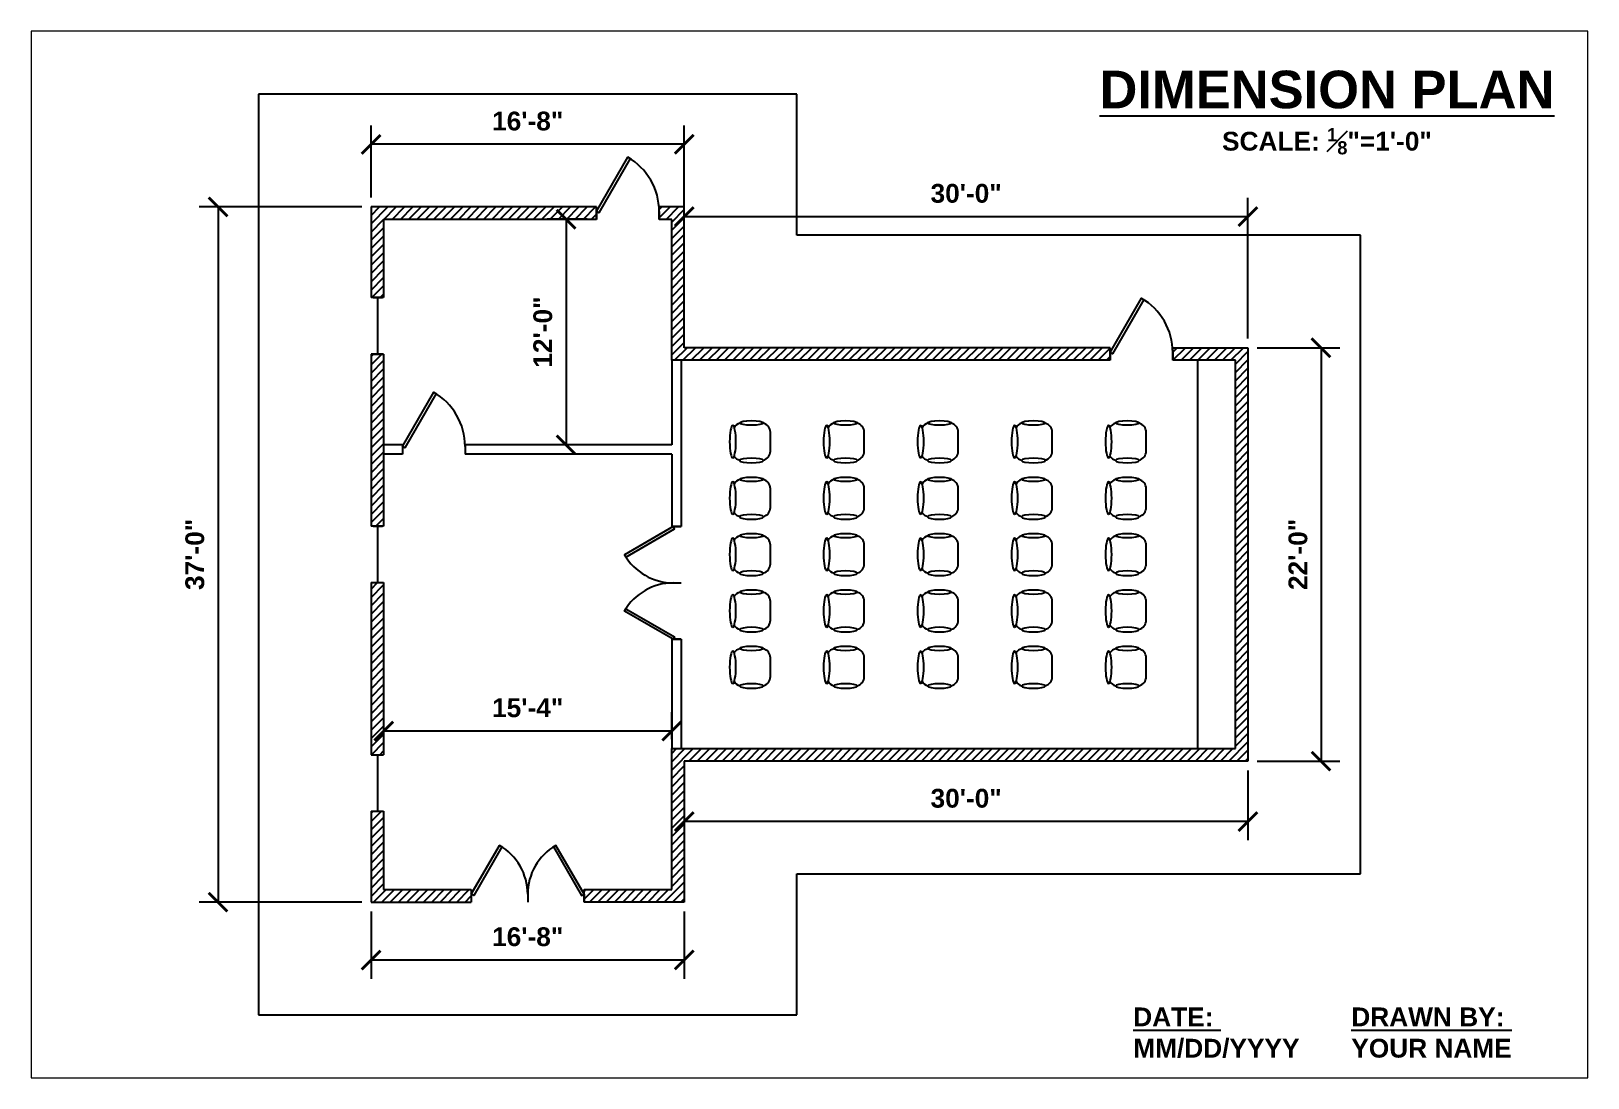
# Paper-space layout 'DIMENSION' of a CAD drawing. Header units: inches. Extents: x 0.1 to 10.5, y 0.1 to 7.
# The model-space entities are those that its viewports show. They can reach past a viewport. Long polylines and large blocks are cut down to what shows.
import ezdxf

# ---------------------------------------------------------------- set-up
doc = ezdxf.new("R2010")
doc.units = ezdxf.units.IN
doc.header["$MEASUREMENT"] = 0
doc.linetypes.add('HIDDEN', pattern=[0.375, 0.25, -0.125])
for name, color, linetype in [('Chair', 6, 'Continuous'), ('Dimension', 7, 'Continuous'), ('Door', 2, 'Continuous'), ('Footing', 8, 'HIDDEN'), ('Text', 7, 'Continuous'), ('Wall-Exterior', 7, 'Continuous'), ('Wall-Hatch', 8, 'Continuous'), ('Wall-Interior', 5, 'Continuous'), ('Window', 30, 'Continuous')]:
    doc.layers.add(name, color=color, linetype=linetype)
doc.layers.add('View Port', color=7, linetype='Continuous', plot=False)
doc.styles.add('Notes', font='arialbd.ttf', dxfattribs={"height": 0.125})
doc.styles.add('Titles', font='arialbd.ttf', dxfattribs={"height": 0.25})
doc.dimstyles.new('Architectural-Project', dxfattribs={"dimtxt": 0.125, "dimasz": 0.125, "dimexe": 0.125, "dimexo": 0.0625, "dimgap": 0.09, "dimtad": 1, "dimdec": 5, "dimzin": 3, "dimdsep": 46, "dimlunit": 4, "dimtxsty": 'Notes', "dimblk": 'ARCHTICK', "dimcen": 0.125, "dimclrd": 256, "dimclrt": 256, "dimazin": 2, "dimtfac": 1, "dimtdec": 5, "dimtofl": 0, "dimtmove": 0, "dimatfit": 3, "dimfxl": 1, "dimfrac": 1, "dimtolj": 1, "dimtzin": 0, "dimlwd": -1, "dimarcsym": 0})

# ---------------------------------------------------------------- blocks, each defined once
blk = doc.blocks.new('_ArchTick')
at = {"color": 0, "linetype": 'ByBlock', "const_width": 0.15}
blk.add_lwpolyline([(-0.5, -0.5), (0.5, 0.5)], dxfattribs=at)
blk = doc.blocks.new('*D12')
at = {"layer": 'Defpoints', "color": 0, "transparency": 16777216}
for p in [(2.355, 6.287), (2.355, 5.871), (4.439, 5.871)]:
    blk.add_point(p, dxfattribs=at)
at = {"layer": 'Dimension', "color": 0, "lineweight": -2, "transparency": 16777216}
for p, q in [((2.355, 5.934), (2.355, 6.412)), ((4.439, 5.934), (4.439, 6.412))]:
    blk.add_line(p, q, dxfattribs=at)
at = {"layer": 'Dimension', "transparency": 16777216}
blk.add_line((4.439, 6.287), (2.355, 6.287), dxfattribs=at)
at = {"layer": 'Dimension', "transparency": 16777216, "xscale": 0.125, "yscale": 0.125, "zscale": 0.125, "rotation": 180}
blk.add_blockref('_ArchTick', (2.355, 6.287), dxfattribs=at)
at = {"layer": 'Dimension', "transparency": 16777216, "xscale": 0.125, "yscale": 0.125, "zscale": 0.125}
blk.add_blockref('_ArchTick', (4.439, 6.287), dxfattribs=at)
at = {"layer": 'Dimension', "transparency": 16777216, "insert": (3.397, 6.441), "char_height": 0.125, "attachment_point": 5, "style": 'Notes'}
blk.add_mtext('\\A1;16\'-8"', dxfattribs=at)
blk = doc.blocks.new('*D13')
at = {"layer": 'Defpoints', "color": 0, "transparency": 16777216}
for p in [(2.355, 5.871), (1.337, 1.246), (2.355, 1.246)]:
    blk.add_point(p, dxfattribs=at)
at = {"layer": 'Dimension', "color": 0, "lineweight": -2, "transparency": 16777216}
for p, q in [((2.293, 5.871), (1.212, 5.871)), ((2.293, 1.246), (1.212, 1.246))]:
    blk.add_line(p, q, dxfattribs=at)
at = {"layer": 'Dimension', "transparency": 16777216}
blk.add_line((1.337, 5.871), (1.337, 1.246), dxfattribs=at)
at = {"layer": 'Dimension', "transparency": 16777216, "xscale": 0.125, "yscale": 0.125, "zscale": 0.125}
for p, rotation in [((1.337, 5.871), 90), ((1.337, 1.246), 270)]:
    blk.add_blockref('_ArchTick', p, dxfattribs=dict(at, rotation=rotation))
at = {"layer": 'Dimension', "transparency": 16777216, "insert": (1.183, 3.559), "char_height": 0.125, "attachment_point": 5, "rotation": 90, "style": 'Notes'}
blk.add_mtext('\\A1;37\'-0"', dxfattribs=at)
blk = doc.blocks.new('*D14')
at = {"layer": 'Defpoints', "color": 0, "transparency": 16777216}
for p in [(8.189, 5.806), (4.439, 4.934), (8.189, 4.934)]:
    blk.add_point(p, dxfattribs=at)
at = {"layer": 'Dimension', "color": 0, "lineweight": -2, "transparency": 16777216}
for p, q in [((4.439, 4.996), (4.439, 5.931)), ((8.189, 4.996), (8.189, 5.931))]:
    blk.add_line(p, q, dxfattribs=at)
at = {"layer": 'Dimension', "transparency": 16777216}
blk.add_line((4.439, 5.806), (8.189, 5.806), dxfattribs=at)
at = {"layer": 'Dimension', "transparency": 16777216, "xscale": 0.125, "yscale": 0.125, "zscale": 0.125, "rotation": 180}
blk.add_blockref('_ArchTick', (4.439, 5.806), dxfattribs=at)
at = {"layer": 'Dimension', "transparency": 16777216, "xscale": 0.125, "yscale": 0.125, "zscale": 0.125}
blk.add_blockref('_ArchTick', (8.189, 5.806), dxfattribs=at)
at = {"layer": 'Dimension', "transparency": 16777216, "insert": (6.314, 5.96), "char_height": 0.125, "attachment_point": 5, "style": 'Notes'}
blk.add_mtext('\\A1;30\'-0"', dxfattribs=at)
blk = doc.blocks.new('*D15')
at = {"layer": 'Defpoints', "color": 0, "transparency": 16777216}
for p in [(8.189, 4.934), (8.189, 2.184), (8.675, 2.184)]:
    blk.add_point(p, dxfattribs=at)
at = {"layer": 'Dimension', "color": 0, "lineweight": -2, "transparency": 16777216}
for p, q in [((8.251, 4.934), (8.8, 4.934)), ((8.251, 2.184), (8.8, 2.184))]:
    blk.add_line(p, q, dxfattribs=at)
at = {"layer": 'Dimension', "transparency": 16777216}
blk.add_line((8.675, 4.934), (8.675, 2.184), dxfattribs=at)
at = {"layer": 'Dimension', "transparency": 16777216, "xscale": 0.125, "yscale": 0.125, "zscale": 0.125}
for p, rotation in [((8.675, 4.934), 90), ((8.675, 2.184), 270)]:
    blk.add_blockref('_ArchTick', p, dxfattribs=dict(at, rotation=rotation))
at = {"layer": 'Dimension', "transparency": 16777216, "insert": (8.522, 3.559), "char_height": 0.125, "attachment_point": 5, "rotation": 90, "style": 'Notes'}
blk.add_mtext('\\A1;22\'-0"', dxfattribs=at)
blk = doc.blocks.new('*D16')
at = {"layer": 'Defpoints', "color": 0, "transparency": 16777216}
for p in [(4.439, 2.184), (8.189, 2.184), (4.439, 1.782)]:
    blk.add_point(p, dxfattribs=at)
at = {"layer": 'Dimension', "color": 0, "lineweight": -2, "transparency": 16777216}
for p, q in [((4.439, 2.121), (4.439, 1.657)), ((8.189, 2.121), (8.189, 1.657))]:
    blk.add_line(p, q, dxfattribs=at)
at = {"layer": 'Dimension', "transparency": 16777216}
blk.add_line((8.189, 1.782), (4.439, 1.782), dxfattribs=at)
at = {"layer": 'Dimension', "transparency": 16777216, "xscale": 0.125, "yscale": 0.125, "zscale": 0.125, "rotation": 180}
blk.add_blockref('_ArchTick', (4.439, 1.782), dxfattribs=at)
at = {"layer": 'Dimension', "transparency": 16777216, "xscale": 0.125, "yscale": 0.125, "zscale": 0.125}
blk.add_blockref('_ArchTick', (8.189, 1.782), dxfattribs=at)
at = {"layer": 'Dimension', "transparency": 16777216, "insert": (6.314, 1.936), "char_height": 0.125, "attachment_point": 5, "style": 'Notes'}
blk.add_mtext('\\A1;30\'-0"', dxfattribs=at)
blk = doc.blocks.new('*D17')
at = {"layer": 'Defpoints', "color": 0, "transparency": 16777216}
for p in [(2.355, 1.246), (4.439, 1.246), (4.439, 0.861)]:
    blk.add_point(p, dxfattribs=at)
at = {"layer": 'Dimension', "color": 0, "lineweight": -2, "transparency": 16777216}
for p, q in [((2.355, 1.184), (2.355, 0.736)), ((4.439, 1.184), (4.439, 0.736))]:
    blk.add_line(p, q, dxfattribs=at)
at = {"layer": 'Dimension', "transparency": 16777216}
blk.add_line((2.355, 0.861), (4.439, 0.861), dxfattribs=at)
at = {"layer": 'Dimension', "transparency": 16777216, "xscale": 0.125, "yscale": 0.125, "zscale": 0.125, "rotation": 180}
blk.add_blockref('_ArchTick', (2.355, 0.861), dxfattribs=at)
at = {"layer": 'Dimension', "transparency": 16777216, "xscale": 0.125, "yscale": 0.125, "zscale": 0.125}
blk.add_blockref('_ArchTick', (4.439, 0.861), dxfattribs=at)
at = {"layer": 'Dimension', "transparency": 16777216, "insert": (3.397, 1.015), "char_height": 0.125, "attachment_point": 5, "style": 'Notes'}
blk.add_mtext('\\A1;16\'-8"', dxfattribs=at)
blk = doc.blocks.new('*D18')
at = {"layer": 'Defpoints', "color": 0, "transparency": 16777216}
for p in [(2.439, 2.384), (2.439, 2.267), (4.355, 2.267)]:
    blk.add_point(p, dxfattribs=at)
at = {"layer": 'Dimension', "color": 0, "lineweight": -2, "transparency": 16777216}
for p, q in [((2.439, 2.329), (2.439, 2.509)), ((4.355, 2.329), (4.355, 2.509))]:
    blk.add_line(p, q, dxfattribs=at)
at = {"layer": 'Dimension', "transparency": 16777216}
blk.add_line((4.355, 2.384), (2.439, 2.384), dxfattribs=at)
at = {"layer": 'Dimension', "transparency": 16777216, "xscale": 0.125, "yscale": 0.125, "zscale": 0.125, "rotation": 180}
blk.add_blockref('_ArchTick', (2.439, 2.384), dxfattribs=at)
at = {"layer": 'Dimension', "transparency": 16777216, "xscale": 0.125, "yscale": 0.125, "zscale": 0.125}
blk.add_blockref('_ArchTick', (4.355, 2.384), dxfattribs=at)
at = {"layer": 'Dimension', "transparency": 16777216, "insert": (3.397, 2.538), "char_height": 0.125, "attachment_point": 5, "style": 'Notes'}
blk.add_mtext('\\A1;15\'-4"', dxfattribs=at)
blk = doc.blocks.new('*D19')
at = {"layer": 'Defpoints', "color": 0, "transparency": 16777216}
for p in [(3.855, 5.788), (3.652, 4.288), (3.855, 4.288)]:
    blk.add_point(p, dxfattribs=at)
at = {"layer": 'Dimension', "color": 0, "lineweight": -2, "transparency": 16777216}
for p, q in [((3.793, 5.788), (3.527, 5.788)), ((3.793, 4.288), (3.527, 4.288))]:
    blk.add_line(p, q, dxfattribs=at)
at = {"layer": 'Dimension', "transparency": 16777216}
blk.add_line((3.652, 5.788), (3.652, 4.288), dxfattribs=at)
at = {"layer": 'Dimension', "transparency": 16777216, "xscale": 0.125, "yscale": 0.125, "zscale": 0.125}
for p, rotation in [((3.652, 5.788), 90), ((3.652, 4.288), 270)]:
    blk.add_blockref('_ArchTick', p, dxfattribs=dict(at, rotation=rotation))
at = {"layer": 'Dimension', "transparency": 16777216, "insert": (3.498, 5.038), "char_height": 0.125, "attachment_point": 5, "rotation": 90, "style": 'Notes'}
blk.add_mtext('\\A1;12\'-0"', dxfattribs=at)
blk = doc.blocks.new('*U6')
for p, q in [((0, 0), (0, -5)), ((40, 0), (40, -5))]:
    blk.add_line(p, q)
blk.add_lwpolyline([(0, 0), (20, 34.64), (21.52, 33.77), (1.52, -0.88)], close=True)
blk.add_arc((0, 0), 40, 0, 60)
blk = doc.blocks.new('*U8')
for p, q in [((0, 0), (0, -5)), ((36, 0), (36, -5))]:
    blk.add_line(p, q)
blk.add_lwpolyline([(0, 0), (18, 31.18), (19.52, 30.3), (1.52, -0.88)], close=True)
blk.add_arc((0, 0), 36, 0, 60)
blk = doc.blocks.new('*U7')
for p, q in [((0, 0), (0, -5)), ((-36, 0), (-36, -5))]:
    blk.add_line(p, q)
blk.add_lwpolyline([(0, 0), (-18, 31.18), (-19.52, 30.3), (-1.52, -0.88)], close=True)
blk.add_arc((0, 0), 36, 120, 180)
blk = doc.blocks.new('*U11')
for p, q in [((0, 6), (0, 0)), ((0, 3), (36, 3)), ((36, 6), (36, 0))]:
    blk.add_line(p, q)
blk = doc.blocks.new('CHAIR')
at = {"layer": 'Chair'}
for points in [[(-7.52, 11.8, 0.340834), (-12, 6), (-12, -6, 0.340834), (-7.52, -11.8)], [(11.09, 9.18, 0.191021), (7.52, 11.8)], [(7.52, -11.8, 0.191021), (11.09, -9.18, 0.191021)]]:
    blk.add_lwpolyline(points, format="xyb", dxfattribs=at)
at = {"layer": 'Chair', "extrusion": (0, 0, -1)}
for centre, major_axis in [((0, 12), (7.59, 0)), ((12, 0), (0, 10.32))]:
    blk.add_ellipse(centre, major_axis=major_axis, ratio=0.193794, dxfattribs=at)
at = {"layer": 'Chair'}
blk.add_ellipse((0, -12), major_axis=(7.59, 0), ratio=0.193794, dxfattribs=at)

msp = doc.modelspace()

# ---------------------------------------------------------------- hatches: boundary and pattern name
at = {"layer": 'Wall-Hatch'}
h = msp.add_hatch(dxfattribs=at)
h.set_pattern_fill('ANSI31', color=256, scale=30, style=0)
h.paths.add_polyline_path([(195.69, 497.33), (51.69, 497.33), (51.69, 439.33), (59.69, 439.33), (59.69, 489.33), (195.69, 489.33)])
h = msp.add_hatch(dxfattribs=at)
h.set_pattern_fill('ANSI31', color=256, scale=30, style=0)
h.paths.add_polyline_path([(523.69, 399.33), (243.69, 399.33), (243.69, 489.33), (235.69, 489.33), (235.69, 497.33), (251.69, 497.33), (251.69, 407.33), (523.69, 407.33)])
h = msp.add_hatch(dxfattribs=at)
h.set_pattern_fill('ANSI31', color=256, scale=30, style=0)
h.paths.add_polyline_path([(59.69, 403.33), (51.69, 403.33), (51.69, 293.33), (59.69, 293.33)])
h = msp.add_hatch(dxfattribs=at)
h.set_pattern_fill('ANSI31', color=256, scale=30, style=0)
h.paths.add_polyline_path([(187.69, 53.33), (187.69, 61.33), (243.69, 61.33), (243.69, 151.33), (603.69, 151.33), (603.69, 399.33), (563.69, 399.33), (563.69, 407.33), (611.69, 407.33), (611.69, 143.33), (251.69, 143.33), (251.69, 53.33)])
h = msp.add_hatch(dxfattribs=at)
h.set_pattern_fill('ANSI31', color=256, scale=30, style=0)
h.paths.add_polyline_path([(59.69, 257.33), (59.69, 147.33), (51.69, 147.33), (51.69, 257.33)])
h = msp.add_hatch(dxfattribs=at)
h.set_pattern_fill('ANSI31', color=256, scale=30, style=0)
h.paths.add_polyline_path([(59.69, 111.33), (59.69, 61.33), (115.69, 61.33), (115.69, 53.33), (51.69, 53.33), (51.69, 111.33)])

# ---------------------------------------------------------------- linework, layer by layer
at = {"layer": 'Footing'}
msp.add_lwpolyline([(-20.31, -18.67), (323.69, -18.67), (323.69, 71.33), (683.69, 71.33), (683.69, 479.33), (323.69, 479.33), (323.69, 569.33), (-20.31, 569.33)], close=True, dxfattribs=at)
at = {"layer": 'Wall-Exterior'}
for p, q in [((51.69, 497.33), (51.69, 439.33)), ((195.69, 497.33), (51.69, 497.33)), ((195.69, 489.33), (195.69, 497.33)), ((251.69, 497.33), (235.69, 497.33)), ((235.69, 489.33), (235.69, 497.33)), ((251.69, 407.33), (251.69, 497.33)), ((59.69, 489.33), (59.69, 439.33)), ((195.69, 489.33), (59.69, 489.33)), ((243.69, 489.33), (235.69, 489.33)), ((243.69, 399.33), (243.69, 489.33)), ((59.69, 439.33), (51.69, 439.33)), ((59.69, 403.33), (51.69, 403.33)), ((51.69, 403.33), (51.69, 293.33)), ((59.69, 403.33), (59.69, 293.33)), ((523.69, 399.33), (243.69, 399.33)), ((523.69, 407.33), (251.69, 407.33)), ((523.69, 399.33), (523.69, 407.33)), ((563.69, 399.33), (563.69, 407.33)), ((563.69, 407.33), (611.69, 407.33)), ((603.69, 399.33), (563.69, 399.33)), ((603.69, 151.33), (603.69, 399.33)), ((611.69, 407.33), (611.69, 143.33)), ((59.69, 293.33), (51.69, 293.33)), ((51.69, 257.33), (59.69, 257.33)), ((51.69, 257.33), (51.69, 147.33)), ((59.69, 257.33), (59.69, 147.33)), ((243.69, 61.33), (243.69, 151.33)), ((243.69, 151.33), (603.69, 151.33)), ((51.69, 147.33), (59.69, 147.33)), ((611.69, 143.33), (251.69, 143.33)), ((251.69, 143.33), (251.69, 53.33)), ((51.69, 111.33), (59.69, 111.33)), ((51.69, 111.33), (51.69, 53.33)), ((59.69, 111.33), (59.69, 61.33)), ((59.69, 61.33), (115.69, 61.33)), ((115.69, 61.33), (115.69, 53.33)), ((187.69, 53.33), (187.69, 61.33)), ((187.69, 61.33), (243.69, 61.33)), ((51.69, 53.33), (115.69, 53.33)), ((251.69, 53.33), (187.69, 53.33))]:
    msp.add_line(p, q, dxfattribs=at)
at = {"layer": 'Wall-Interior'}
for p, q in [((243.69, 399.33), (243.69, 345.33)), ((249.69, 399.33), (249.69, 293.19)), ((579.69, 151.33), (579.69, 399.33)), ((71.69, 345.33), (59.69, 345.33)), ((71.69, 339.33), (59.69, 339.33)), ((71.69, 345.33), (71.69, 339.33)), ((243.69, 345.33), (111.69, 345.33)), ((111.69, 345.33), (111.69, 339.33)), ((243.69, 339.33), (111.69, 339.33)), ((243.69, 339.33), (243.69, 293.19)), ((249.69, 293.19), (243.69, 293.19)), ((249.69, 221.19), (243.69, 221.19)), ((243.69, 221.19), (243.69, 151.33)), ((249.69, 221.19), (249.69, 151.33))]:
    msp.add_line(p, q, dxfattribs=at)

# ---------------------------------------------------------------- block references
at = {"layer": 'Chair', "rotation": 180}
for p in [(294.69, 347.33), (354.69, 347.33), (414.69, 347.33), (474.69, 347.33), (534.69, 347.33), (294.69, 311.33), (354.69, 311.33), (414.69, 311.33), (474.69, 311.33), (534.69, 311.33), (294.69, 275.33), (354.69, 275.33), (414.69, 275.33), (474.69, 275.33), (534.69, 275.33), (294.69, 239.33), (354.69, 239.33), (414.69, 239.33), (474.69, 239.33), (534.69, 239.33), (294.69, 203.33), (354.69, 203.33), (414.69, 203.33), (474.69, 203.33), (534.69, 203.33)]:
    msp.add_blockref('CHAIR', p, dxfattribs=at)
at = {"layer": 'Door'}
for name, p in [('*U6', (195.69, 494.33)), ('*U6', (523.69, 404.33)), ('*U6', (71.69, 344.33)), ('*U8', (115.69, 58.33)), ('*U7', (187.69, 58.33))]:
    msp.add_blockref(name, p, dxfattribs=at)
at = {"layer": 'Door', "rotation": 90}
for name, p in [('*U7', (244.69, 293.19)), ('*U8', (244.69, 221.19))]:
    msp.add_blockref(name, p, dxfattribs=at)
at = {"layer": 'Window', "rotation": 90.00000000000001}
for p in [(58.93, 403.33), (58.93, 257.33), (58.93, 111.33)]:
    msp.add_blockref('*U11', p, dxfattribs=at)

psp = doc.layouts.new('DIMENSION')

# ---------------------------------------------------------------- texts
at = {"layer": 'Text'}
for s, width, insert, char_height, attachment_point, style in [('{\\LDIMENSION PLAN}', 3.140977303, (8.71438624, 6.64993566), 0.25, 5, 'Titles'), ('\\A1;SCALE: {\\H0.7x;\\S1#8;}"=1\'-0"', 1.6321799515, (8.71438624, 6.30770036), 0.125, 5, 'Notes'), ('{\\LDATE:}  MM/DD/YYYY', 1.4583122182, (7.42582478, 0.54508643), 0.125, 1, 'Notes'), ('{\\LDRAWN BY:}  YOUR NAME', 1.4583122182, (8.87660944, 0.54508643), 0.125, 1, 'Notes')]:
    psp.add_mtext_dynamic_manual_height_columns(s, width=width, gutter_width=0.625, heights=[0], dxfattribs=dict(at, insert=insert, char_height=char_height, attachment_point=attachment_point, style=style))

# ---------------------------------------------------------------- dimensions: what is measured, and where the dimension line sits
at = {"layer": 'Dimension'}
for base, p1, p2, picture, middle in [((2.35523109, 6.28664751), (4.43856443, 5.87106078), (2.35523109, 5.87106078), '*D12', (3.39689776, 6.44051177)), ((8.18856443, 5.80618608), (4.43856443, 4.93356078), (8.18856443, 4.93356078), '*D14', (6.31356443, 5.96000771)), ((2.43856443, 2.3838125), (4.35523109, 2.26689412), (2.43856443, 2.26689412), '*D18', (3.39689776, 2.53763413)), ((4.43856443, 1.7819136), (8.18856443, 2.18356078), (4.43856443, 2.18356078), '*D16', (6.31356443, 1.93573523)), ((4.43856443, 0.86131341), (2.35523109, 1.24606078), (4.43856443, 1.24606078), '*D17', (3.39689776, 1.01517766))]:
    dim = psp.add_linear_dim(base=base, p1=p1, p2=p2, dimstyle='Architectural-Project', override={"dimlfac": -96}, dxfattribs=at)
    dim.commit()
    dim.dimension.update_dxf_attribs({"geometry": picture, "text_midpoint": middle})
for base, p1, p2, picture, middle in [((1.33650919, 1.24606078), (2.35523109, 5.87106078), (2.35523109, 1.24606078), '*D13', (1.18268756, 3.55856078)), ((3.65227397, 4.28772745), (3.85523109, 5.78772745), (3.85523109, 4.28772745), '*D19', (3.49845235, 5.03772745)), ((8.67536657, 2.18356078), (8.18856443, 4.93356078), (8.18856443, 2.18356078), '*D15', (8.52154494, 3.55856078))]:
    dim = psp.add_linear_dim(base=base, p1=p1, p2=p2, angle=90, dimstyle='Architectural-Project', override={"dimlfac": -96}, dxfattribs=at)
    dim.commit()
    dim.dimension.update_dxf_attribs({"geometry": picture, "text_midpoint": middle})

# ---------------------------------------------------------------- viewports
at = {"layer": 'View Port'}
psp.add_viewport(center=(5.27189949, 3.55838014), size=(10.35676667, 6.9629241526), view_center_point=(331.68834067, 275.31056483), view_height=668.4407186451, dxfattribs=at)

doc.saveas('drawing.dxf')
